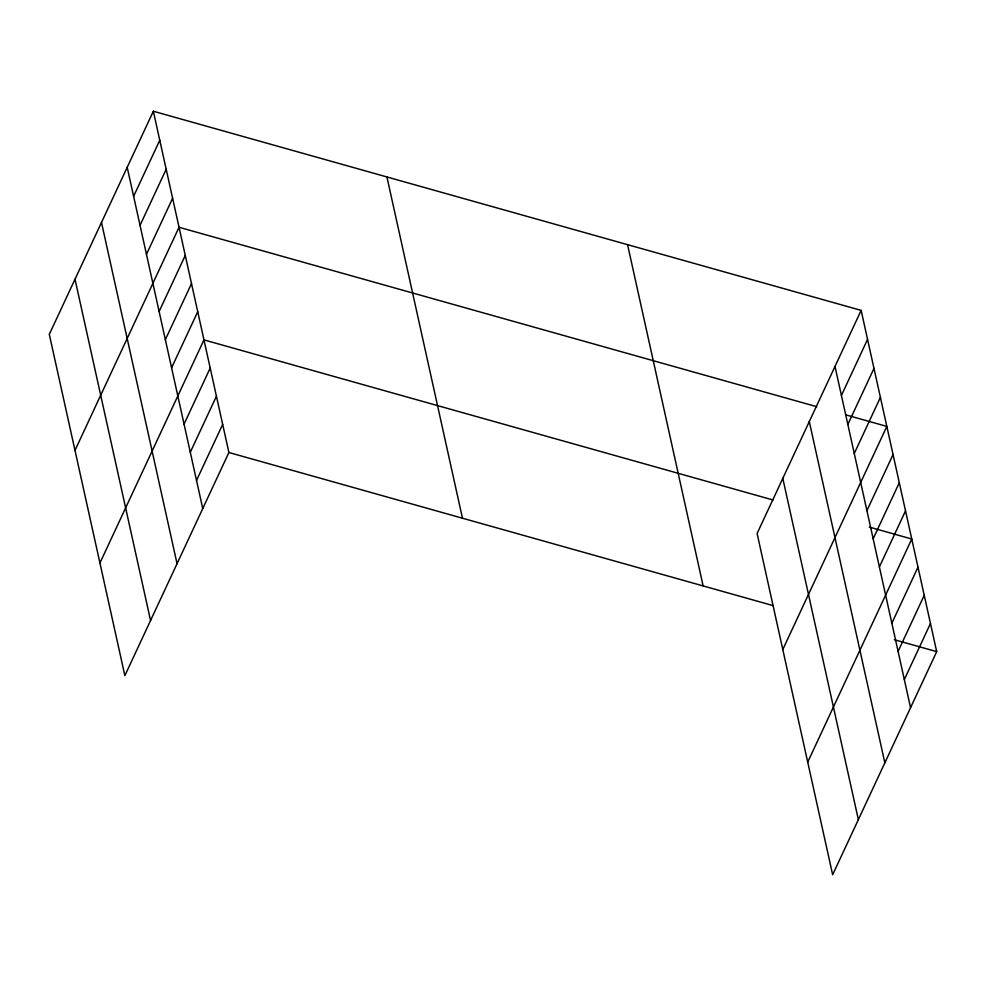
<?xml version="1.0" encoding="UTF-8"?>
<svg xmlns="http://www.w3.org/2000/svg" width="986" height="986" viewBox="0 0 986 986"><rect width="100%" height="100%" fill="white"/><g stroke="black" fill="none" stroke-linecap="round" stroke-linejoin="round"><path stroke-width="1.48" d="M153.348 111.245L49.3 334.365L124.865 675.62L228.9 452.5L153.348 111.245L861.135 310.38L936.7 651.635L832.652 874.755L757.1 533.5L861.135 310.38M133.615 196.325L159.769 140.246M140.037 225.326L166.19 169.259M146.458 254.339L172.612 198.26M74.985 450.392L179.033 227.273L816.753 406.688M159.116 311.502L185.269 255.423M165.352 339.652L191.506 283.586M171.589 367.803L197.73 311.736M99.931 563.006L203.966 339.887L773.086 500.001M184.062 424.116L210.203 368.037M190.286 452.266L216.439 396.199M196.522 480.428L222.676 424.35M841.415 395.46L867.557 339.381M847.837 424.461L873.978 368.394M854.258 453.474L880.412 397.395M782.785 649.527L886.833 426.408L845.951 414.909M866.916 510.637L893.057 454.558M873.152 538.787L899.294 482.709M879.389 566.938L905.53 510.871M807.719 762.141L911.767 539.022L869.43 527.116M891.849 623.251L918.003 567.172M898.086 651.401L924.227 595.334M904.322 679.551L930.464 623.485M228.9 452.5L773.197 605.638M894.364 639.729L936.7 651.635M834.994 366.447L910.559 707.714M809.284 421.577L884.849 762.831M782.798 478.37L858.362 819.637M627.564 244.664L703.129 585.93M386.919 176.95L462.471 518.217M127.194 167.312L202.759 508.579M101.484 222.442L177.049 563.709M75.01 279.235L150.562 620.502"/></g></svg>
